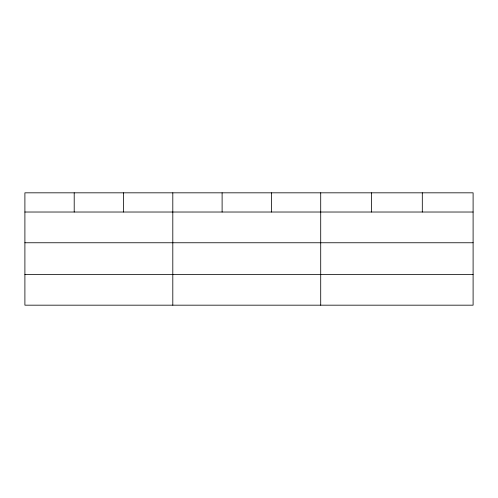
<?xml version="1.0" encoding="UTF-8"?>
<svg xmlns="http://www.w3.org/2000/svg" width="498" height="498" viewBox="0 0 498 498"><rect width="100%" height="100%" fill="white"/><g stroke="black" fill="none" stroke-linecap="round" stroke-linejoin="round"><path stroke-width="0.75" d="M473.1 242.763L473.1 192.826L24.9 192.826L24.9 305.174L473.1 305.174L473.1 242.763L24.9 242.763M24.9 212.024L473.1 212.024M24.9 274.435L473.1 274.435M422.304 192.826L422.304 212.024M371.508 192.826L371.508 212.024M320.712 192.826L320.712 305.174M271.41 192.826L271.41 212.024M222.108 192.826L222.108 212.024M172.806 192.826L172.806 305.174M123.504 192.826L123.504 212.024M74.202 192.826L74.202 212.024"/></g></svg>
